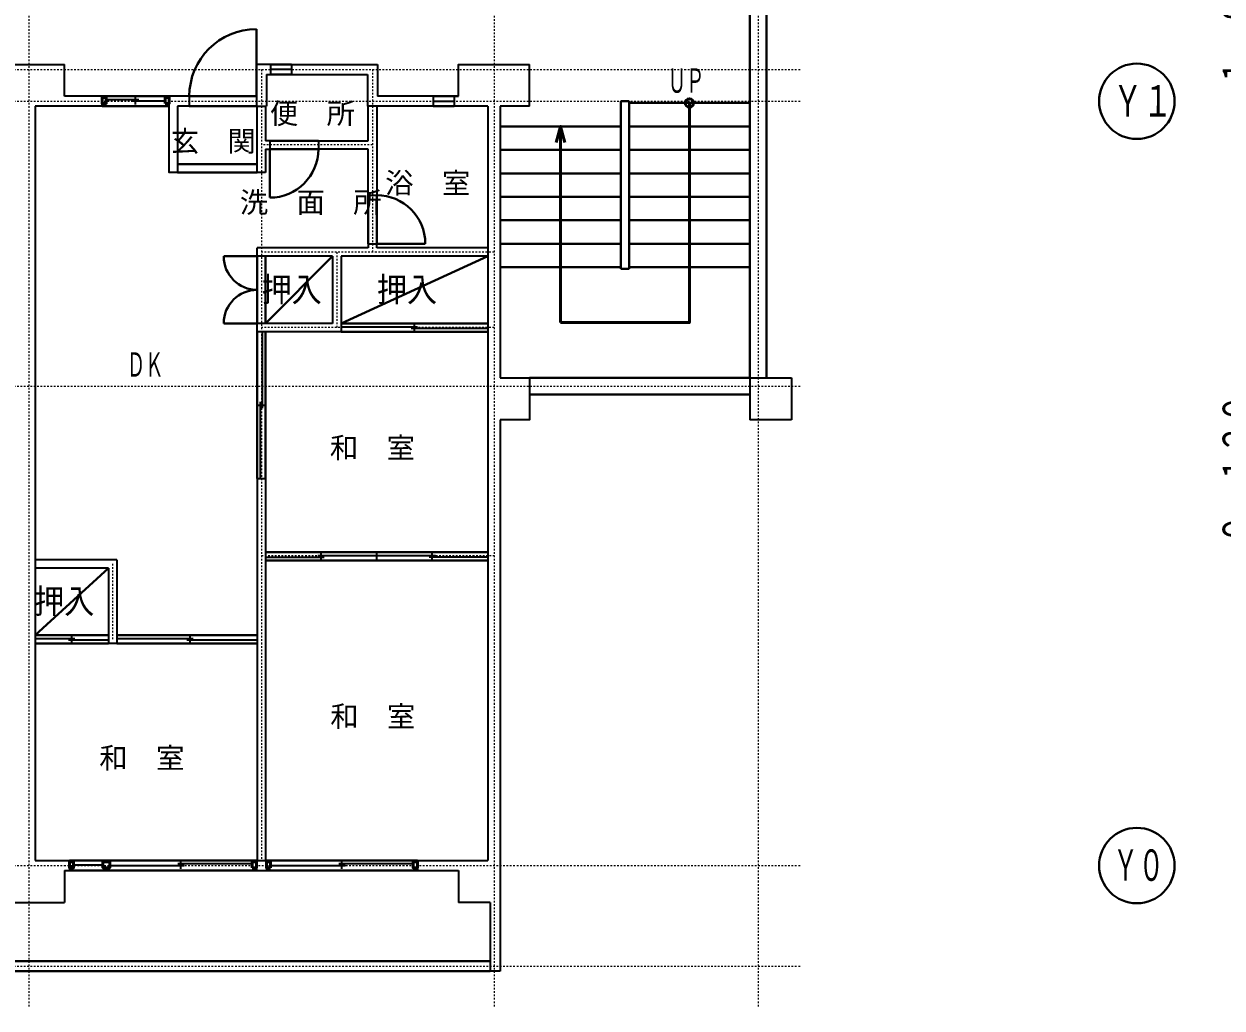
# Model space of a CAD drawing. Units: millimetres, scale not verified. Extents: x -196 to 201, y -142 to 142.
# Drawn here: x -67.2 to 4.2, y -18.1 to 40.6 of the extents above; entities that cross this region are included whole.
import ezdxf
from ezdxf.enums import TextEntityAlignment as Align

# ---------------------------------------------------------------- set-up
doc = ezdxf.new("R2010")
doc.units = ezdxf.units.MM
doc.linetypes.add('DASHED_DOTTED', pattern=[9.25, 6, -1.5, 0.25, -1.5])
for name, color, linetype, lineweight in [('0-0', 6, 'Continuous', 40), ('0-1__0-0_', 2, 'Continuous', 35), ('0-3__0-2_', 7, 'DASHED_DOTTED', 18), ('0-4__0-3_', 5, 'Continuous', 50), ('0-5__0-4_', 7, 'Continuous', 18), ('0-6__0-5_', 6, 'Continuous', 40), ('0-B__0-b_', 6, 'Continuous', 13), ('1-0__1-8_', 2, 'Continuous', 35)]:
    doc.layers.add(name, color=color, linetype=linetype, lineweight=lineweight)
doc.styles.add('ＭＳ ゴシック', font='')
doc.styles.get('ＭＳ ゴシック').set_extended_font_data('MS Gothic')

# ---------------------------------------------------------------- blocks, each defined once
blk = doc.blocks.new('-GLay-0-')
at = {"layer": '0-1__0-0_'}
for p, q in [((70288.5, 67044.4), (71138.5, 67044.4)), ((71138.5, 66664.4), (71138.5, 67044.4)), ((73428.5, 67044.4), (73428.5, 66544.4)), ((73598.5, 67044.4), (73428.5, 67044.4)), ((73598.5, 67044.4), (73598.5, 66924.4)), ((73848.5, 67044.4), (74873.5, 67044.4)), ((73848.5, 67044.4), (73848.5, 66924.4)), ((74873.5, 67044.4), (74873.5, 66664.4)), ((76688.5, 66544.4), (76688.5, 67044.4)), ((73548.5, 66924.4), (73548.5, 66544.4)), ((73548.5, 66924.4), (73598.5, 66924.4)), ((73848.5, 66984.4), (73598.5, 66984.4)), ((73848.5, 66924.4), (74753.5, 66924.4)), ((74753.5, 66924.4), (74753.5, 66544.4)), ((71588.5, 66664.4), (71138.5, 66664.4)), ((71588.5, 66544.4), (71588.5, 66664.4)), ((71588.5, 66544.4), (71588.5, 66664.4)), ((71638.5, 66624.4), (72026.3, 66624.4)), ((72338.5, 66604.4), (71950.7, 66604.4)), ((71988.5, 66564.4), (71988.5, 66664.4)), ((72628.5, 66664.4), (72388.5, 66664.4)), ((72388.5, 66544.4), (72388.5, 66664.4)), ((72628.5, 66664.4), (72628.5, 66544.4)), ((75838.5, 66664.4), (74873.5, 66664.4)), ((75538.5, 66664.4), (74873.5, 66664.4)), ((75538.5, 66664.4), (75538.5, 66544.4)), ((75538.5, 66604.4), (75788.5, 66604.4)), ((75788.5, 66664.4), (75788.5, 66544.4)), ((75788.5, 66664.4), (75838.5, 66664.4)), ((70788.5, 66544.4), (70788.5, 57544.4)), ((71588.5, 66544.4), (70788.5, 66544.4)), ((72628.5, 66544.4), (72488.5, 66544.4)), ((72488.5, 66544.4), (72488.5, 65754.4)), ((73428.5, 66544.4), (73548.5, 66544.4)), ((73538.5, 66544.4), (73538.5, 66134.4)), ((75538.5, 66544.4), (74753.5, 66544.4)), ((74763.5, 66134.4), (74763.5, 66544.4)), ((74863.5, 66544.4), (74863.5, 65484.4)), ((76188.5, 66544.4), (75788.5, 66544.4)), ((76188.5, 66544.4), (76188.5, 57544.4)), ((76338.5, 66544.4), (76338.5, 63304.4)), ((76688.5, 66544.4), (76338.5, 66544.4)), ((73588.5, 66134.4), (73538.5, 66134.4)), ((73538.5, 66034.4), (73588.5, 66034.4)), ((73538.5, 66034.4), (73538.5, 65754.4)), ((73588.5, 66134.4), (73588.5, 66034.4)), ((74168.5, 66134.4), (74168.5, 66034.4)), ((74168.5, 66134.4), (74763.5, 66134.4)), ((74763.5, 66034.4), (74168.5, 66034.4)), ((74763.5, 65484.4), (74763.5, 66034.4)), ((74763.5, 65484.4), (74863.5, 65484.4)), ((74763.5, 64904.4), (74863.5, 64904.4)), ((74763.5, 64904.4), (74763.5, 64854.4)), ((74863.5, 64854.4), (74863.5, 64904.4)), ((74763.5, 64854.4), (73438.5, 64854.4)), ((74338.5, 64754.4), (74338.5, 63954.4)), ((76188.5, 64754.4), (74438.5, 64754.4)), ((74438.5, 64754.4), (74438.5, 63854.4)), ((76188.5, 64854.4), (74863.5, 64854.4)), ((74338.5, 63954.4), (73438.5, 63954.4)), ((73438.5, 63854.4), (73438.5, 63954.4)), ((74438.5, 63914.4), (75351.3, 63914.4)), ((76188.5, 63894.4), (75275.7, 63894.4)), ((75313.5, 63854.4), (75313.5, 63954.4)), ((74438.5, 63854.4), (73438.5, 63854.4)), ((73498.5, 63854.4), (73498.5, 62941.6)), ((76338.5, 63304.4), (76688.5, 63304.4)), ((79313.5, 63304.4), (79313.5, 62804.4)), ((79313.5, 63304.4), (79813.5, 63304.4)), ((79813.5, 63304.4), (79813.5, 62804.4)), ((73438.5, 62979.4), (73538.5, 62979.4)), ((73478.5, 62104.4), (73478.5, 63017.2)), ((76338.5, 62804.4), (76338.5, 56224.4)), ((79813.5, 62804.4), (79313.5, 62804.4)), ((73438.5, 62104.4), (73438.5, 57544.4)), ((73438.5, 62104.4), (73538.5, 62104.4)), ((73538.5, 62104.4), (73538.5, 57544.4)), ((73538.5, 61224.4), (73538.5, 61124.4)), ((74163.2, 61184.4), (75563.8, 61184.4)), ((74201, 61124.4), (74201, 61224.4)), ((74863.5, 61124.4), (74863.5, 61224.4)), ((75526, 61124.4), (75526, 61224.4)), ((71763.5, 61134.4), (70788.5, 61134.4)), ((71663.5, 61034.4), (70788.5, 61034.4)), ((71663.5, 61034.4), (71663.5, 60134.4)), ((71763.5, 61134.4), (71763.5, 60134.4)), ((73538.5, 61164.4), (74238.8, 61164.4)), ((73541.3, 61124.4), (73538.5, 61124.4)), ((76188.5, 61164.4), (75488.2, 61164.4)), ((70788.5, 60194.4), (71263.8, 60194.4)), ((71663.5, 60174.4), (71188.2, 60174.4)), ((71226, 60134.4), (71226, 60234.4)), ((71763.5, 60194.4), (72676.3, 60194.4)), ((73438.5, 60174.4), (72600.7, 60174.4)), ((72638.5, 60134.4), (72638.5, 60234.4)), ((71763.5, 60134.4), (71663.5, 60134.4)), ((70788.5, 57544.4), (71198.5, 57544.4)), ((71198.5, 57544.4), (71198.5, 57424.4)), ((71248.5, 57494.4), (71598.5, 57494.4)), ((71678.5, 57484.4), (72566.3, 57484.4)), ((73378.5, 57504.4), (72490.7, 57504.4)), ((72528.5, 57444.4), (72528.5, 57544.4)), ((73428.5, 57544.4), (73548.5, 57544.4)), ((73428.5, 57544.4), (73428.5, 57424.4)), ((73548.5, 57544.4), (73548.5, 57424.4)), ((73598.5, 57484.4), (74486.3, 57484.4)), ((75298.5, 57504.4), (74410.7, 57504.4)), ((74448.5, 57444.4), (74448.5, 57544.4)), ((75348.5, 57544.4), (76188.5, 57544.4)), ((75348.5, 57544.4), (75348.5, 57424.4)), ((71138.5, 57424.4), (71138.5, 57044.4)), ((71138.5, 57424.4), (71198.5, 57424.4)), ((73428.5, 57424.4), (73548.5, 57424.4)), ((75348.5, 57424.4), (75838.5, 57424.4)), ((75838.5, 57424.4), (75838.5, 57044.4)), ((76218.5, 57044.4), (75838.5, 57044.4)), ((76218.5, 57044.4), (76218.5, 56224.4)), ((76338.5, 56224.4), (76218.5, 56224.4))]:
    blk.add_line(p, q, dxfattribs=at)
for points in [[(75838.5, 66664.4), (75838.5, 67044.4), (76688.5, 67044.4)], [(72488.5, 65754.4), (72388.5, 65754.4), (72388.5, 66544.4)], [(73538.5, 65754.4), (73438.5, 65754.4), (73438.5, 66544.4)], [(74338.5, 64754.4), (73438.5, 64754.4), (73438.5, 64854.4)], [(76688.5, 63304.4), (76688.5, 62804.4), (76338.5, 62804.4)], [(70288.5, 57424.4), (70288.5, 57044.4), (71138.5, 57044.4)]]:
    blk.add_lwpolyline(points, dxfattribs=at)
at = {"layer": '0-3__0-2_'}
for p, q in [((70713.5, 68904.4), (70713.5, 55784.4)), ((76263.5, 68904.4), (76263.5, 55784.4)), ((79413.5, 68904.4), (79413.5, 55784.4)), ((50413.5, 66984.4), (79913.5, 66984.4)), ((73488.5, 66984.4), (73488.5, 57544.4)), ((74813.5, 66984.4), (74813.5, 64804.4)), ((50413.5, 66604.4), (79913.5, 66604.4)), ((74813.5, 66084.4), (73488.5, 66084.4)), ((76263.5, 64804.4), (73488.5, 64804.4)), ((74388.5, 64804.4), (74388.5, 63904.4)), ((76263.5, 63904.4), (73488.5, 63904.4)), ((50413.5, 63204.4), (79913.5, 63204.4)), ((73488.5, 61184.4), (76263.5, 61184.4)), ((71713.5, 61084.4), (71713.5, 60184.4)), ((50413.5, 57484.4), (79913.5, 57484.4)), ((50413.5, 56284.4), (79913.5, 56284.4))]:
    blk.add_line(p, q, dxfattribs=at)
at = {"layer": '0-4__0-3_'}
for points in [[(71638.5, 66649.4), (71638.5, 66579.4), (71588.5, 66579.4), (71588.5, 66649.4)], [(72338.5, 66579.4), (72338.5, 66649.4), (72388.5, 66649.4), (72388.5, 66579.4)], [(71248.5, 57529.4), (71248.5, 57459.4), (71198.5, 57459.4), (71198.5, 57529.4)], [(71678.5, 57529.4), (71678.5, 57459.4), (71598.5, 57459.4), (71598.5, 57529.4)], [(73378.5, 57459.4), (73378.5, 57529.4), (73428.5, 57529.4), (73428.5, 57459.4)], [(73598.5, 57459.4), (73598.5, 57529.4), (73548.5, 57529.4), (73548.5, 57459.4)], [(75298.5, 57529.4), (75298.5, 57459.4), (75348.5, 57459.4), (75348.5, 57529.4)]]:
    blk.add_lwpolyline(points, close=True, dxfattribs=at)
at = {"layer": '0-5__0-4_', "color": 5, "lineweight": 50}
blk.add_line((77057.2, 63964.4), (77057.2, 66304.4), dxfattribs=at)
for points in [[(78594.7, 66584.4), (78594.7, 63964.4), (77057.2, 63964.4)], [(77005.5, 66111.2), (77057.2, 66304.4), (77109, 66111.2)]]:
    blk.add_lwpolyline(points, dxfattribs=at)
blk.add_circle((78594.7, 66584.4), 50, dxfattribs=at)
at = {"layer": '0-6__0-5_'}
for p, q in [((79313.5, 68344.4), (79313.5, 63304.4)), ((79513.5, 68344.4), (79513.5, 63304.4)), ((73428.5, 66664.4), (73428.5, 67464.4)), ((73848.5, 67044.4), (73598.5, 67044.4)), ((73848.5, 66924.4), (73598.5, 66924.4)), ((72388.5, 66664.4), (71588.5, 66664.4)), ((72628.5, 66664.4), (73428.5, 66664.4)), ((75538.5, 66664.4), (75788.5, 66664.4)), ((77776, 64604.4), (77776, 66604.4)), ((77876, 66604.4), (77776, 66604.4)), ((77876, 64604.4), (77876, 66604.4)), ((72388.5, 66544.4), (71588.5, 66544.4)), ((73428.5, 66544.4), (72628.5, 66544.4)), ((75538.5, 66544.4), (75788.5, 66544.4)), ((77876, 66584.4), (79313.5, 66584.4)), ((77776, 66304.4), (76338.5, 66304.4)), ((77876, 66304.4), (79313.5, 66304.4)), ((73588.5, 66134.4), (74168.5, 66134.4)), ((77776, 66024.4), (76338.5, 66024.4)), ((77876, 66024.4), (79313.5, 66024.4)), ((72488.5, 65854.4), (73438.5, 65854.4)), ((72488.5, 65754.4), (73438.5, 65754.4)), ((77776, 65744.4), (76338.5, 65744.4)), ((77876, 65744.4), (79313.5, 65744.4)), ((74763.5, 64904.4), (74763.5, 65484.4)), ((77776, 65464.4), (76338.5, 65464.4)), ((77876, 65464.4), (79313.5, 65464.4)), ((77776, 65184.4), (76338.5, 65184.4)), ((77876, 65184.4), (79313.5, 65184.4)), ((77776, 64904.4), (76338.5, 64904.4)), ((77876, 64904.4), (79313.5, 64904.4)), ((73438.5, 64754.4), (73038.5, 64754.4)), ((73438.5, 63954.4), (73438.5, 64754.4)), ((73538.5, 63954.4), (73538.5, 64754.4)), ((73538.5, 63954.4), (74338.5, 64754.4)), ((76188.5, 64754.4), (74438.5, 63954.4)), ((77776, 64624.4), (76338.5, 64624.4)), ((77876, 64604.4), (77776, 64604.4)), ((77876, 64624.4), (79313.5, 64624.4)), ((73438.5, 63954.4), (73038.5, 63954.4)), ((76188.5, 63954.4), (74438.5, 63954.4)), ((73438.5, 62104.4), (73438.5, 63854.4)), ((73538.5, 62104.4), (73538.5, 63854.4)), ((76188.5, 63854.4), (74438.5, 63854.4)), ((76688.5, 63304.4), (79313.5, 63304.4)), ((76688.5, 63104.4), (79313.5, 63104.4)), ((76188.5, 61224.4), (73538.5, 61224.4)), ((73538.5, 61224.4), (74649.3, 61224.4)), ((70788.5, 60234.4), (71663.5, 61034.4)), ((76188.5, 61124.4), (73538.5, 61124.4)), ((71663.5, 60234.4), (70788.5, 60234.4)), ((73438.5, 60234.4), (71763.5, 60234.4)), ((71763.5, 60234.4), (72188.5, 60234.4)), ((71663.5, 60134.4), (70788.5, 60134.4)), ((73438.5, 60134.4), (71763.5, 60134.4)), ((73428.5, 57544.4), (71198.5, 57544.4)), ((73548.5, 57544.4), (75348.5, 57544.4)), ((73428.5, 57424.4), (71198.5, 57424.4)), ((73548.5, 57424.4), (75348.5, 57424.4)), ((54108.5, 56344.4), (76218.5, 56344.4)), ((54108.5, 56224.4), (76218.5, 56224.4))]:
    blk.add_line(p, q, dxfattribs=at)
for points in [[(74168.5, 66034.4), (73588.5, 66034.4), (73588.5, 65454.4)], [(74863.5, 65484.4), (74863.5, 64904.4), (75443.5, 64904.4)]]:
    blk.add_lwpolyline(points, dxfattribs=at)
for centre, radius, start, end in [((73428.5, 66664.4), 800, 90, 180), ((73588.5, 66034.4), 580, 270, 0), ((74863.5, 64904.4), 580, 0, 90), ((73438.5, 64754.4), 400, 180, 270), ((73438.5, 63954.4), 400, 90, 180)]:
    blk.add_arc(centre, radius, start, end, dxfattribs=at)
at = {"layer": '0-B__0-b_', "lineweight": 40}
for centre in [(83931.5, 66604.4), (83931.5, 57484.4)]:
    blk.add_circle(centre, 450, dxfattribs=at)
at = {"layer": '0-B__0-b_', "style": 'ＭＳ ゴシック'}
for s, width, p in [('ＵＰ', 0.55, (78336, 66619.2)), ('押入', 0.9, (73491.5, 64125.4)), ('押入', 0.9, (74866.5, 64125.4)), ('ＤＫ', 0.55, (71882.4, 63230.3)), ('押入', 0.9, (70778, 60405.4))]:
    blk.add_text(s, height=291.7, dxfattribs=dict(at, width=width)).set_placement(p, align=Align.BOTTOM_LEFT)
for s, width, p in [('Ｙ１', 0.7, (83643, 66310.5)), ('Ｙ０', 0.6, (83643, 57190.5))]:
    blk.add_text(s, height=375.1, rotation=359.893, dxfattribs=dict(at, width=width)).set_placement(p, align=Align.BOTTOM_LEFT)
at = {"layer": '0-B__0-b_', "color": 134, "style": 'ＭＳ ゴシック'}
for s, p in [('便\u3000所', (73590.1, 66260.6)), ('玄\u3000関', (72407.6, 65930.6)), ('浴\u3000室', (74965, 65430.6)), ('洗\u3000面\u3000所', (73231, 65200.6)), ('和\u3000室', (74305.5, 62270.6)), ('和\u3000室', (74310.5, 59065.6)), ('和\u3000室', (71555.5, 58570.6))]:
    blk.add_text(s, height=248, dxfattribs=at).set_placement(p, align=Align.BOTTOM_LEFT)
blk = doc.blocks.new('-GLay-1-')
at = {"layer": '1-0__1-8_', "style": 'ＭＳ ゴシック', "width": 0.7}
for s, p in [('１，８００', (85442.4, 66784.4)), ('９，１２０', (85442.4, 61324.4))]:
    blk.add_text(s, height=375.1, rotation=90, dxfattribs=at).set_placement(p, align=Align.BOTTOM_LEFT)

msp = doc.modelspace()

# ---------------------------------------------------------------- block references
at = {"layer": '0-0', "xscale": 0.005, "yscale": 0.005}
for name in ['-GLay-0-', '-GLay-1-']:
    msp.add_blockref(name, (-420.5, -297), dxfattribs=at)

doc.saveas('drawing.dxf')
